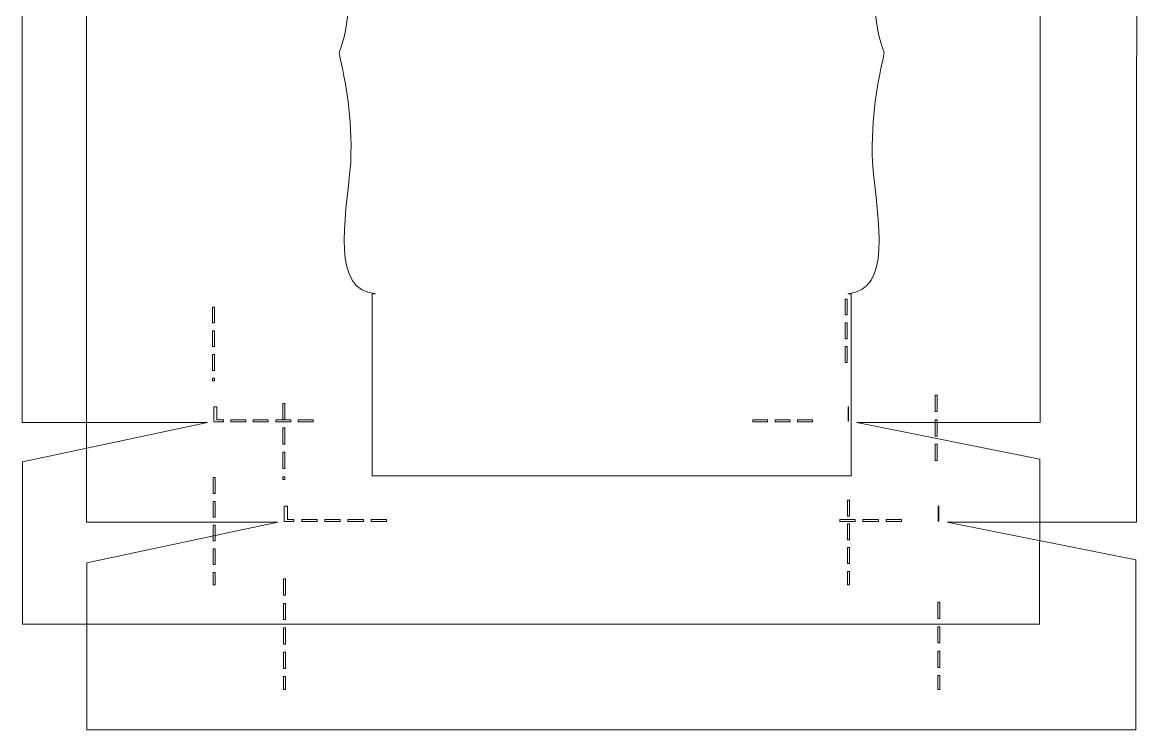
# Model space of a CAD drawing. Header units: centimetres. Extents: x -11.4 to 11.4, y -13.5 to 13.5.
# Drawn here: x 0.08 to 9.73, y -13.29 to -7.16 of the extents above; entities that cross this region are included whole.
import ezdxf

# ---------------------------------------------------------------- set-up
doc = ezdxf.new("R2010")
doc.units = ezdxf.units.CM
doc.header["$MEASUREMENT"] = 0
doc.layers.add('Layer 1', color=7, linetype='Continuous')

msp = doc.modelspace()

# ---------------------------------------------------------------- linework, layer by layer
at = {"layer": 'Layer 1', "color": 54, "lineweight": 18}
for points, knots in [([(0.08164, -1.02599), (0.08164, -1.02599), (0.08164, -2.43111), (0.08164, -2.43111), (0.08164, -2.43111), (0.08164, -2.43111), (1.68982, -2.7741), (1.68982, -2.7741), (1.68982, -2.7741), (1.68982, -2.7741), (0.07911, -2.77517), (0.07911, -2.77517), (0.07911, -2.77517), (0.07911, -2.77517), (0.07911, -10.62426), (0.07911, -10.62426), (0.07911, -10.62426), (0.07911, -10.62426), (1.68476, -10.62426), (1.68476, -10.62426), (1.68476, -10.62426), (1.68476, -10.62426), (0.08164, -10.96618), (0.08164, -10.96618), (0.08164, -10.96618), (0.08164, -10.96618), (0.08164, -12.3713), (0.08164, -12.3713), (0.08164, -12.3713), (0.08164, -12.3713), (8.89397, -12.3713), (8.89397, -12.3713), (8.89397, -12.3713), (8.89397, -12.3713), (8.89498, -10.9421), (8.89498, -10.9421), (8.89498, -10.9421), (8.89498, -10.9421), (7.30958, -10.62426), (7.30958, -10.62426), (7.30958, -10.62426), (7.30958, -10.62426), (8.89903, -10.62426), (8.89903, -10.62426), (8.89903, -10.62426), (8.89903, -10.62426), (8.90207, -2.77409), (8.90207, -2.77409), (8.90207, -2.77409), (8.90207, -2.77409), (7.29896, -2.77516), (7.29896, -2.77516), (7.29896, -2.77516), (7.29896, -2.77516), (8.89499, -2.45572), (8.89499, -2.45572), (8.89499, -2.45572), (8.89499, -2.45572), (8.89398, -1.02598), (8.89398, -1.02598), (8.89398, -1.02598), (8.89398, -1.02598), (0.08165, -1.02598), (0.08165, -1.02598), (0.08165, -1.02598), (0.08165, -1.02598), (0.08164, -1.02599), (0.08164, -1.02599)], [0, 0, 0, 0, 0.0555556, 0.0555556, 0.0555556, 0.0555556, 0.1111111, 0.1111111, 0.1111111, 0.1111111, 0.1666667, 0.1666667, 0.1666667, 0.1666667, 0.2222222, 0.2222222, 0.2222222, 0.2222222, 0.2777778, 0.2777778, 0.2777778, 0.2777778, 0.3333333, 0.3333333, 0.3333333, 0.3333333, 0.3888889, 0.3888889, 0.3888889, 0.3888889, 0.4444444, 0.4444444, 0.4444444, 0.4444444, 0.5, 0.5, 0.5, 0.5, 0.5555556, 0.5555556, 0.5555556, 0.5555556, 0.6111111, 0.6111111, 0.6111111, 0.6111111, 0.6666667, 0.6666667, 0.6666667, 0.6666667, 0.7222222, 0.7222222, 0.7222222, 0.7222222, 0.7777778, 0.7777778, 0.7777778, 0.7777778, 0.8333333, 0.8333333, 0.8333333, 0.8333333, 0.8888889, 0.8888889, 0.8888889, 0.8888889, 1, 1, 1, 1]), ([(7.20936, -9.55624), (7.20936, -9.55624), (7.22556, -9.55624), (7.22556, -9.55624), (7.22556, -9.55624), (7.22556, -9.55624), (7.22556, -9.69322), (7.22556, -9.69322), (7.22556, -9.69322), (7.22556, -9.69322), (7.20936, -9.69322), (7.20936, -9.69322), (7.20936, -9.69322), (7.20936, -9.69322), (7.20936, -9.55624), (7.20936, -9.55624)], [0, 0, 0, 0, 0.2, 0.2, 0.2, 0.2, 0.4, 0.4, 0.4, 0.4, 0.6, 0.6, 0.6, 0.6, 1, 1, 1, 1]), ([(1.72779, -9.62526), (1.72779, -9.62526), (1.74398, -9.62526), (1.74398, -9.62526), (1.74398, -9.62526), (1.74398, -9.62526), (1.74398, -9.76224), (1.74398, -9.76224), (1.74398, -9.76224), (1.74398, -9.76224), (1.72779, -9.76224), (1.72779, -9.76224), (1.72779, -9.76224), (1.72779, -9.76224), (1.72779, -9.62526), (1.72779, -9.62526)], [0, 0, 0, 0, 0.2, 0.2, 0.2, 0.2, 0.4, 0.4, 0.4, 0.4, 0.6, 0.6, 0.6, 0.6, 1, 1, 1, 1]), ([(1.72779, -9.83073), (1.72779, -9.83073), (1.74398, -9.83073), (1.74398, -9.83073), (1.74398, -9.83073), (1.74398, -9.83073), (1.74398, -9.96771), (1.74398, -9.96771), (1.74398, -9.96771), (1.74398, -9.96771), (1.72779, -9.96771), (1.72779, -9.96771), (1.72779, -9.96771), (1.72779, -9.96771), (1.72779, -9.83073), (1.72779, -9.83073)], [0, 0, 0, 0, 0.2, 0.2, 0.2, 0.2, 0.4, 0.4, 0.4, 0.4, 0.6, 0.6, 0.6, 0.6, 1, 1, 1, 1]), ([(7.20936, -9.76171), (7.20936, -9.76171), (7.22556, -9.76171), (7.22556, -9.76171), (7.22556, -9.76171), (7.22556, -9.76171), (7.22556, -9.89869), (7.22556, -9.89869), (7.22556, -9.89869), (7.22556, -9.89869), (7.20936, -9.89869), (7.20936, -9.89869), (7.20936, -9.89869), (7.20936, -9.89869), (7.20936, -9.76171), (7.20936, -9.76171)], [0, 0, 0, 0, 0.2, 0.2, 0.2, 0.2, 0.4, 0.4, 0.4, 0.4, 0.6, 0.6, 0.6, 0.6, 1, 1, 1, 1]), ([(1.72779, -10.03621), (1.72779, -10.03621), (1.74398, -10.03621), (1.74398, -10.03621), (1.74398, -10.03621), (1.74398, -10.03621), (1.74398, -10.17319), (1.74398, -10.17319), (1.74398, -10.17319), (1.74398, -10.17319), (1.72779, -10.17319), (1.72779, -10.17319), (1.72779, -10.17319), (1.72779, -10.17319), (1.72779, -10.03621), (1.72779, -10.03621)], [0, 0, 0, 0, 0.2, 0.2, 0.2, 0.2, 0.4, 0.4, 0.4, 0.4, 0.6, 0.6, 0.6, 0.6, 1, 1, 1, 1]), ([(7.20936, -9.96718), (7.20936, -9.96718), (7.22556, -9.96718), (7.22556, -9.96718), (7.22556, -9.96718), (7.22556, -9.96718), (7.22556, -10.10416), (7.22556, -10.10416), (7.22556, -10.10416), (7.22556, -10.10416), (7.20936, -10.10416), (7.20936, -10.10416), (7.20936, -10.10416), (7.20936, -10.10416), (7.20936, -9.96718), (7.20936, -9.96718)], [0, 0, 0, 0, 0.2, 0.2, 0.2, 0.2, 0.4, 0.4, 0.4, 0.4, 0.6, 0.6, 0.6, 0.6, 1, 1, 1, 1]), ([(1.72779, -10.24168), (1.72779, -10.24168), (1.74398, -10.24168), (1.74398, -10.24168), (1.74398, -10.24168), (1.74398, -10.24168), (1.74398, -10.26522), (1.74398, -10.26522), (1.74398, -10.26522), (1.74398, -10.26522), (1.72779, -10.26522), (1.72779, -10.26522), (1.72779, -10.26522), (1.72779, -10.26522), (1.72779, -10.24168), (1.72779, -10.24168)], [0, 0, 0, 0, 0.2, 0.2, 0.2, 0.2, 0.4, 0.4, 0.4, 0.4, 0.6, 0.6, 0.6, 0.6, 1, 1, 1, 1]), ([(1.73942, -10.48942), (1.73942, -10.48942), (1.76575, -10.48942), (1.76575, -10.48942), (1.76575, -10.48942), (1.76575, -10.48942), (1.76575, -10.60233), (1.76575, -10.60233), (1.76575, -10.60233), (1.76575, -10.60233), (1.82143, -10.60233), (1.82143, -10.60233), (1.82143, -10.60233), (1.82143, -10.60233), (1.82143, -10.61945), (1.82143, -10.61945), (1.82143, -10.61945), (1.82143, -10.61945), (1.74246, -10.61945), (1.74246, -10.61945), (1.74246, -10.61945), (1.74246, -10.61945), (1.74246, -10.61677), (1.74246, -10.61677), (1.74246, -10.61677), (1.74246, -10.61677), (1.73942, -10.61677), (1.73942, -10.61677), (1.73942, -10.61677), (1.73942, -10.61677), (1.73942, -10.48942), (1.73942, -10.48942)], [0, 0, 0, 0, 0.1111111, 0.1111111, 0.1111111, 0.1111111, 0.2222222, 0.2222222, 0.2222222, 0.2222222, 0.3333333, 0.3333333, 0.3333333, 0.3333333, 0.4444444, 0.4444444, 0.4444444, 0.4444444, 0.5555556, 0.5555556, 0.5555556, 0.5555556, 0.6666667, 0.6666667, 0.6666667, 0.6666667, 0.7777778, 0.7777778, 0.7777778, 0.7777778, 1, 1, 1, 1]), ([(7.23366, -10.48942), (7.23366, -10.48942), (7.23872, -10.48942), (7.23872, -10.48942), (7.23872, -10.48942), (7.23872, -10.48942), (7.23872, -10.61463), (7.23872, -10.61463), (7.23872, -10.61463), (7.23872, -10.61463), (7.23366, -10.61463), (7.23366, -10.61463), (7.23366, -10.61463), (7.23366, -10.61463), (7.23366, -10.48942), (7.23366, -10.48942)], [0, 0, 0, 0, 0.2, 0.2, 0.2, 0.2, 0.4, 0.4, 0.4, 0.4, 0.6, 0.6, 0.6, 0.6, 1, 1, 1, 1]), ([(1.88623, -10.60232), (1.88623, -10.60232), (2.01581, -10.60232), (2.01581, -10.60232), (2.01581, -10.60232), (2.01581, -10.60232), (2.01581, -10.61944), (2.01581, -10.61944), (2.01581, -10.61944), (2.01581, -10.61944), (1.88623, -10.61944), (1.88623, -10.61944), (1.88623, -10.61944), (1.88623, -10.61944), (1.88623, -10.60232), (1.88623, -10.60232)], [0, 0, 0, 0, 0.2, 0.2, 0.2, 0.2, 0.4, 0.4, 0.4, 0.4, 0.6, 0.6, 0.6, 0.6, 1, 1, 1, 1]), ([(2.0806, -10.60232), (2.0806, -10.60232), (2.21019, -10.60232), (2.21019, -10.60232), (2.21019, -10.60232), (2.21019, -10.60232), (2.21019, -10.61944), (2.21019, -10.61944), (2.21019, -10.61944), (2.21019, -10.61944), (2.0806, -10.61944), (2.0806, -10.61944), (2.0806, -10.61944), (2.0806, -10.61944), (2.0806, -10.60232), (2.0806, -10.60232)], [0, 0, 0, 0, 0.2, 0.2, 0.2, 0.2, 0.4, 0.4, 0.4, 0.4, 0.6, 0.6, 0.6, 0.6, 1, 1, 1, 1]), ([(2.27498, -10.60232), (2.27498, -10.60232), (2.40457, -10.60232), (2.40457, -10.60232), (2.40457, -10.60232), (2.40457, -10.60232), (2.40457, -10.61944), (2.40457, -10.61944), (2.40457, -10.61944), (2.40457, -10.61944), (2.27498, -10.61944), (2.27498, -10.61944), (2.27498, -10.61944), (2.27498, -10.61944), (2.27498, -10.60232), (2.27498, -10.60232)], [0, 0, 0, 0, 0.2, 0.2, 0.2, 0.2, 0.4, 0.4, 0.4, 0.4, 0.6, 0.6, 0.6, 0.6, 1, 1, 1, 1]), ([(2.46936, -10.60232), (2.46936, -10.60232), (2.59894, -10.60232), (2.59894, -10.60232), (2.59894, -10.60232), (2.59894, -10.60232), (2.59894, -10.61944), (2.59894, -10.61944), (2.59894, -10.61944), (2.59894, -10.61944), (2.46936, -10.61944), (2.46936, -10.61944), (2.46936, -10.61944), (2.46936, -10.61944), (2.46936, -10.60232), (2.46936, -10.60232)], [0, 0, 0, 0, 0.2, 0.2, 0.2, 0.2, 0.4, 0.4, 0.4, 0.4, 0.6, 0.6, 0.6, 0.6, 1, 1, 1, 1]), ([(6.40755, -10.60232), (6.40755, -10.60232), (6.53714, -10.60232), (6.53714, -10.60232), (6.53714, -10.60232), (6.53714, -10.60232), (6.53714, -10.61944), (6.53714, -10.61944), (6.53714, -10.61944), (6.53714, -10.61944), (6.40755, -10.61944), (6.40755, -10.61944), (6.40755, -10.61944), (6.40755, -10.61944), (6.40755, -10.60232), (6.40755, -10.60232)], [0, 0, 0, 0, 0.2, 0.2, 0.2, 0.2, 0.4, 0.4, 0.4, 0.4, 0.6, 0.6, 0.6, 0.6, 1, 1, 1, 1]), ([(6.60193, -10.60232), (6.60193, -10.60232), (6.73152, -10.60232), (6.73152, -10.60232), (6.73152, -10.60232), (6.73152, -10.60232), (6.73152, -10.61944), (6.73152, -10.61944), (6.73152, -10.61944), (6.73152, -10.61944), (6.60193, -10.61944), (6.60193, -10.61944), (6.60193, -10.61944), (6.60193, -10.61944), (6.60193, -10.60232), (6.60193, -10.60232)], [0, 0, 0, 0, 0.2, 0.2, 0.2, 0.2, 0.4, 0.4, 0.4, 0.4, 0.6, 0.6, 0.6, 0.6, 1, 1, 1, 1]), ([(6.79631, -10.60232), (6.79631, -10.60232), (6.92589, -10.60232), (6.92589, -10.60232), (6.92589, -10.60232), (6.92589, -10.60232), (6.92589, -10.61944), (6.92589, -10.61944), (6.92589, -10.61944), (6.92589, -10.61944), (6.79631, -10.61944), (6.79631, -10.61944), (6.79631, -10.61944), (6.79631, -10.61944), (6.79631, -10.60232), (6.79631, -10.60232)], [0, 0, 0, 0, 0.2, 0.2, 0.2, 0.2, 0.4, 0.4, 0.4, 0.4, 0.6, 0.6, 0.6, 0.6, 1, 1, 1, 1]), ([(1.73436, -11.10262), (1.73436, -11.10262), (1.75056, -11.10262), (1.75056, -11.10262), (1.75056, -11.10262), (1.75056, -11.10262), (1.75056, -11.2396), (1.75056, -11.2396), (1.75056, -11.2396), (1.75056, -11.2396), (1.73436, -11.2396), (1.73436, -11.2396), (1.73436, -11.2396), (1.73436, -11.2396), (1.73436, -11.10262), (1.73436, -11.10262)], [0, 0, 0, 0, 0.2, 0.2, 0.2, 0.2, 0.4, 0.4, 0.4, 0.4, 0.6, 0.6, 0.6, 0.6, 1, 1, 1, 1]), ([(1.73436, -11.30809), (1.73436, -11.30809), (1.75056, -11.30809), (1.75056, -11.30809), (1.75056, -11.30809), (1.75056, -11.30809), (1.75056, -11.44507), (1.75056, -11.44507), (1.75056, -11.44507), (1.75056, -11.44507), (1.73436, -11.44507), (1.73436, -11.44507), (1.73436, -11.44507), (1.73436, -11.44507), (1.73436, -11.30809), (1.73436, -11.30809)], [0, 0, 0, 0, 0.2, 0.2, 0.2, 0.2, 0.4, 0.4, 0.4, 0.4, 0.6, 0.6, 0.6, 0.6, 1, 1, 1, 1]), ([(7.23011, -11.29846), (7.23011, -11.29846), (7.24631, -11.29846), (7.24631, -11.29846), (7.24631, -11.29846), (7.24631, -11.29846), (7.24631, -11.43544), (7.24631, -11.43544), (7.24631, -11.43544), (7.24631, -11.43544), (7.23011, -11.43544), (7.23011, -11.43544), (7.23011, -11.43544), (7.23011, -11.43544), (7.23011, -11.29846), (7.23011, -11.29846)], [0, 0, 0, 0, 0.2, 0.2, 0.2, 0.2, 0.4, 0.4, 0.4, 0.4, 0.6, 0.6, 0.6, 0.6, 1, 1, 1, 1]), ([(1.73436, -11.51356), (1.73436, -11.51356), (1.75056, -11.51356), (1.75056, -11.51356), (1.75056, -11.51356), (1.75056, -11.51356), (1.75056, -11.65054), (1.75056, -11.65054), (1.75056, -11.65054), (1.75056, -11.65054), (1.73436, -11.65054), (1.73436, -11.65054), (1.73436, -11.65054), (1.73436, -11.65054), (1.73436, -11.51356), (1.73436, -11.51356)], [0, 0, 0, 0, 0.2, 0.2, 0.2, 0.2, 0.4, 0.4, 0.4, 0.4, 0.6, 0.6, 0.6, 0.6, 1, 1, 1, 1]), ([(7.23011, -11.50393), (7.23011, -11.50393), (7.24631, -11.50393), (7.24631, -11.50393), (7.24631, -11.50393), (7.24631, -11.50393), (7.24631, -11.64091), (7.24631, -11.64091), (7.24631, -11.64091), (7.24631, -11.64091), (7.23011, -11.64091), (7.23011, -11.64091), (7.23011, -11.64091), (7.23011, -11.64091), (7.23011, -11.50393), (7.23011, -11.50393)], [0, 0, 0, 0, 0.2, 0.2, 0.2, 0.2, 0.4, 0.4, 0.4, 0.4, 0.6, 0.6, 0.6, 0.6, 1, 1, 1, 1]), ([(1.73436, -11.71903), (1.73436, -11.71903), (1.75056, -11.71903), (1.75056, -11.71903), (1.75056, -11.71903), (1.75056, -11.71903), (1.75056, -11.85601), (1.75056, -11.85601), (1.75056, -11.85601), (1.75056, -11.85601), (1.73436, -11.85601), (1.73436, -11.85601), (1.73436, -11.85601), (1.73436, -11.85601), (1.73436, -11.71903), (1.73436, -11.71903)], [0, 0, 0, 0, 0.2, 0.2, 0.2, 0.2, 0.4, 0.4, 0.4, 0.4, 0.6, 0.6, 0.6, 0.6, 1, 1, 1, 1]), ([(7.23011, -11.7094), (7.23011, -11.7094), (7.24631, -11.7094), (7.24631, -11.7094), (7.24631, -11.7094), (7.24631, -11.7094), (7.24631, -11.84638), (7.24631, -11.84638), (7.24631, -11.84638), (7.24631, -11.84638), (7.23011, -11.84638), (7.23011, -11.84638), (7.23011, -11.84638), (7.23011, -11.84638), (7.23011, -11.7094), (7.23011, -11.7094)], [0, 0, 0, 0, 0.2, 0.2, 0.2, 0.2, 0.4, 0.4, 0.4, 0.4, 0.6, 0.6, 0.6, 0.6, 1, 1, 1, 1]), ([(1.73436, -11.9245), (1.73436, -11.9245), (1.75056, -11.9245), (1.75056, -11.9245), (1.75056, -11.9245), (1.75056, -11.9245), (1.75056, -12.03205), (1.75056, -12.03205), (1.75056, -12.03205), (1.75056, -12.03205), (1.73436, -12.03205), (1.73436, -12.03205), (1.73436, -12.03205), (1.73436, -12.03205), (1.73436, -11.9245), (1.73436, -11.9245)], [0, 0, 0, 0, 0.2, 0.2, 0.2, 0.2, 0.4, 0.4, 0.4, 0.4, 0.6, 0.6, 0.6, 0.6, 1, 1, 1, 1]), ([(7.23011, -11.91487), (7.23011, -11.91487), (7.24631, -11.91487), (7.24631, -11.91487), (7.24631, -11.91487), (7.24631, -11.91487), (7.24631, -12.03205), (7.24631, -12.03205), (7.24631, -12.03205), (7.24631, -12.03205), (7.23011, -12.03205), (7.23011, -12.03205), (7.23011, -12.03205), (7.23011, -12.03205), (7.23011, -11.91487), (7.23011, -11.91487)], [0, 0, 0, 0, 0.2, 0.2, 0.2, 0.2, 0.4, 0.4, 0.4, 0.4, 0.6, 0.6, 0.6, 0.6, 1, 1, 1, 1])]:
    msp.add_open_spline(points, degree=3, knots=knots, dxfattribs=at)
at = {"layer": 'Layer 1', "color": 42, "lineweight": 15}
for points, knots in [([(0.63854, -1.60677), (0.63854, -1.60677), (0.63854, -3.05349), (0.63854, -3.05349), (0.63854, -3.05349), (0.63854, -3.05349), (2.29747, -3.40675), (2.29747, -3.40675), (2.29747, -3.40675), (2.29747, -3.40675), (0.636, -3.40802), (0.636, -3.40802), (0.636, -3.40802), (0.636, -3.40802), (0.636, -11.48853), (0.636, -11.48853), (0.636, -11.48853), (0.636, -11.48853), (2.29238, -11.48853), (2.29238, -11.48853), (2.29238, -11.48853), (2.29238, -11.48853), (0.63854, -11.84052), (0.63854, -11.84052), (0.63854, -11.84052), (0.63854, -11.84052), (0.63854, -13.28724), (0.63854, -13.28724), (0.63854, -13.28724), (0.63854, -13.28724), (9.72673, -13.28724), (9.72673, -13.28724), (9.72673, -13.28724), (9.72673, -13.28724), (9.728, -11.81574), (9.728, -11.81574), (9.728, -11.81574), (9.728, -11.81574), (8.09258, -11.48853), (8.09258, -11.48853), (8.09258, -11.48853), (8.09258, -11.48853), (9.73181, -11.48853), (9.73181, -11.48853), (9.73181, -11.48853), (9.73181, -11.48853), (9.73499, -3.40675), (9.73499, -3.40675), (9.73499, -3.40675), (9.73499, -3.40675), (8.08178, -3.40802), (8.08178, -3.40802), (8.08178, -3.40802), (8.08178, -3.40802), (9.728, -3.0789), (9.728, -3.0789), (9.728, -3.0789), (9.728, -3.0789), (9.72673, -1.60677), (9.72673, -1.60677), (9.72673, -1.60677), (9.72673, -1.60677), (0.63854, -1.60677), (0.63854, -1.60677)], [0, 0, 0, 0, 0.0588235, 0.0588235, 0.0588235, 0.0588235, 0.1176471, 0.1176471, 0.1176471, 0.1176471, 0.1764706, 0.1764706, 0.1764706, 0.1764706, 0.2352941, 0.2352941, 0.2352941, 0.2352941, 0.2941176, 0.2941176, 0.2941176, 0.2941176, 0.3529412, 0.3529412, 0.3529412, 0.3529412, 0.4117647, 0.4117647, 0.4117647, 0.4117647, 0.4705882, 0.4705882, 0.4705882, 0.4705882, 0.5294118, 0.5294118, 0.5294118, 0.5294118, 0.5882353, 0.5882353, 0.5882353, 0.5882353, 0.6470588, 0.6470588, 0.6470588, 0.6470588, 0.7058824, 0.7058824, 0.7058824, 0.7058824, 0.7647059, 0.7647059, 0.7647059, 0.7647059, 0.8235294, 0.8235294, 0.8235294, 0.8235294, 0.8823529, 0.8823529, 0.8823529, 0.8823529, 1, 1, 1, 1]), ([(5.18581, -4.00907), (5.2498, -4.13757), (5.3406, -4.17882), (5.43423, -4.21111), (5.43423, -4.21111), (5.73161, -4.26052), (6.02734, -4.3871), (6.1236, -4.88014), (6.1236, -4.88014), (6.68969, -4.71228), (7.23103, -4.82224), (7.23103, -5.46658), (7.23103, -5.46658), (7.49717, -5.42014), (7.52855, -5.78236), (7.48009, -6.31923), (7.48009, -6.31923), (7.43589, -6.8247), (7.45723, -7.20622), (7.54807, -7.41967), (7.54807, -7.41967), (7.48881, -7.68811), (7.43128, -7.96068), (7.44578, -8.37271), (7.44578, -8.37271), (7.49587, -8.90262), (7.61469, -9.47555), (7.23103, -9.50937), (7.23103, -9.50937), (7.23103, -9.50937), (7.26026, -9.50937), (7.26026, -9.50937), (7.26026, -9.50937), (7.26026, -9.50937), (7.26026, -11.0857), (7.26026, -11.0857), (7.26026, -11.0857), (7.26026, -11.0857), (3.11072, -11.0857), (3.11072, -11.0857), (3.11072, -11.0857), (3.11072, -11.0857), (3.11072, -9.50937), (3.11072, -9.50937), (3.11072, -9.50937), (3.11072, -9.50937), (3.13995, -9.50937), (3.13995, -9.50937), (3.13995, -9.50937), (2.75629, -9.47555), (2.8751, -8.90262), (2.9252, -8.37271), (2.9252, -8.37271), (2.93969, -7.96068), (2.8828, -7.68811), (2.82354, -7.41967), (2.82354, -7.41967), (2.91439, -7.20622), (2.93573, -6.82469), (2.89152, -6.31923), (2.89152, -6.31923), (2.84306, -5.78236), (2.87381, -5.42014), (3.13994, -5.46658), (3.13994, -5.46658), (3.13994, -4.82224), (3.68128, -4.71228), (4.24737, -4.88014), (4.24737, -4.88014), (4.34363, -4.3871), (4.63999, -4.26052), (4.93737, -4.21111), (4.93737, -4.21111), (5.03101, -4.17882), (5.1218, -4.13756), (5.18579, -4.00907), (5.18579, -4.00907), (5.18579, -4.00907), (5.18581, -4.00907), (5.18581, -4.00907)], [0, 0, 0, 0, 0.047619, 0.047619, 0.047619, 0.047619, 0.0952381, 0.0952381, 0.0952381, 0.0952381, 0.1428571, 0.1428571, 0.1428571, 0.1428571, 0.1904762, 0.1904762, 0.1904762, 0.1904762, 0.2380952, 0.2380952, 0.2380952, 0.2380952, 0.2857143, 0.2857143, 0.2857143, 0.2857143, 0.3333333, 0.3333333, 0.3333333, 0.3333333, 0.3809524, 0.3809524, 0.3809524, 0.3809524, 0.4285714, 0.4285714, 0.4285714, 0.4285714, 0.4761905, 0.4761905, 0.4761905, 0.4761905, 0.5238095, 0.5238095, 0.5238095, 0.5238095, 0.5714286, 0.5714286, 0.5714286, 0.5714286, 0.6190476, 0.6190476, 0.6190476, 0.6190476, 0.6666667, 0.6666667, 0.6666667, 0.6666667, 0.7142857, 0.7142857, 0.7142857, 0.7142857, 0.7619048, 0.7619048, 0.7619048, 0.7619048, 0.8095238, 0.8095238, 0.8095238, 0.8095238, 0.8571429, 0.8571429, 0.8571429, 0.8571429, 0.9047619, 0.9047619, 0.9047619, 0.9047619, 1, 1, 1, 1]), ([(7.98965, -10.38935), (7.98965, -10.38935), (8.00617, -10.38935), (8.00617, -10.38935), (8.00617, -10.38935), (8.00617, -10.38935), (8.00617, -10.5304), (8.00617, -10.5304), (8.00617, -10.5304), (8.00617, -10.5304), (7.98965, -10.5304), (7.98965, -10.5304), (7.98965, -10.5304), (7.98965, -10.5304), (7.98965, -10.38935), (7.98965, -10.38935)], [0, 0, 0, 0, 0.2, 0.2, 0.2, 0.2, 0.4, 0.4, 0.4, 0.4, 0.6, 0.6, 0.6, 0.6, 1, 1, 1, 1]), ([(2.33622, -10.46051), (2.33622, -10.46051), (2.35338, -10.46051), (2.35338, -10.46051), (2.35338, -10.46051), (2.35338, -10.46051), (2.35338, -10.60156), (2.35338, -10.60156), (2.35338, -10.60156), (2.35338, -10.60156), (2.33622, -10.60156), (2.33622, -10.60156), (2.33622, -10.60156), (2.33622, -10.60156), (2.33622, -10.46051), (2.33622, -10.46051)], [0, 0, 0, 0, 0.2, 0.2, 0.2, 0.2, 0.4, 0.4, 0.4, 0.4, 0.6, 0.6, 0.6, 0.6, 1, 1, 1, 1]), ([(7.98965, -10.60092), (7.98965, -10.60092), (8.00617, -10.60092), (8.00617, -10.60092), (8.00617, -10.60092), (8.00617, -10.60092), (8.00617, -10.74197), (8.00617, -10.74197), (8.00617, -10.74197), (8.00617, -10.74197), (7.98965, -10.74197), (7.98965, -10.74197), (7.98965, -10.74197), (7.98965, -10.74197), (7.98965, -10.60092), (7.98965, -10.60092)], [0, 0, 0, 0, 0.2, 0.2, 0.2, 0.2, 0.4, 0.4, 0.4, 0.4, 0.6, 0.6, 0.6, 0.6, 1, 1, 1, 1]), ([(2.33622, -10.67145), (2.33622, -10.67145), (2.35338, -10.67145), (2.35338, -10.67145), (2.35338, -10.67145), (2.35338, -10.67145), (2.35338, -10.8125), (2.35338, -10.8125), (2.35338, -10.8125), (2.35338, -10.8125), (2.33622, -10.8125), (2.33622, -10.8125), (2.33622, -10.8125), (2.33622, -10.8125), (2.33622, -10.67145), (2.33622, -10.67145)], [0, 0, 0, 0, 0.2, 0.2, 0.2, 0.2, 0.4, 0.4, 0.4, 0.4, 0.6, 0.6, 0.6, 0.6, 1, 1, 1, 1]), ([(7.98965, -10.8125), (7.98965, -10.8125), (8.00617, -10.8125), (8.00617, -10.8125), (8.00617, -10.8125), (8.00617, -10.8125), (8.00617, -10.95355), (8.00617, -10.95355), (8.00617, -10.95355), (8.00617, -10.95355), (7.98965, -10.95355), (7.98965, -10.95355), (7.98965, -10.95355), (7.98965, -10.95355), (7.98965, -10.8125), (7.98965, -10.8125)], [0, 0, 0, 0, 0.2, 0.2, 0.2, 0.2, 0.4, 0.4, 0.4, 0.4, 0.6, 0.6, 0.6, 0.6, 1, 1, 1, 1]), ([(2.33622, -10.88302), (2.33622, -10.88302), (2.35338, -10.88302), (2.35338, -10.88302), (2.35338, -10.88302), (2.35338, -10.88302), (2.35338, -11.02407), (2.35338, -11.02407), (2.35338, -11.02407), (2.35338, -11.02407), (2.33622, -11.02407), (2.33622, -11.02407), (2.33622, -11.02407), (2.33622, -11.02407), (2.33622, -10.88302), (2.33622, -10.88302)], [0, 0, 0, 0, 0.2, 0.2, 0.2, 0.2, 0.4, 0.4, 0.4, 0.4, 0.6, 0.6, 0.6, 0.6, 1, 1, 1, 1]), ([(2.33622, -11.0946), (2.33622, -11.0946), (2.35338, -11.0946), (2.35338, -11.0946), (2.35338, -11.0946), (2.35338, -11.0946), (2.35338, -11.11938), (2.35338, -11.11938), (2.35338, -11.11938), (2.35338, -11.11938), (2.33622, -11.11938), (2.33622, -11.11938), (2.33622, -11.11938), (2.33622, -11.11938), (2.33622, -11.0946), (2.33622, -11.0946)], [0, 0, 0, 0, 0.2, 0.2, 0.2, 0.2, 0.4, 0.4, 0.4, 0.4, 0.6, 0.6, 0.6, 0.6, 1, 1, 1, 1]), ([(2.34829, -11.35001), (2.34829, -11.35001), (2.37561, -11.35001), (2.37561, -11.35001), (2.37561, -11.35001), (2.37561, -11.35001), (2.37561, -11.46628), (2.37561, -11.46628), (2.37561, -11.46628), (2.37561, -11.46628), (2.43279, -11.46628), (2.43279, -11.46628), (2.43279, -11.46628), (2.43279, -11.46628), (2.43279, -11.48343), (2.43279, -11.48343), (2.43279, -11.48343), (2.43279, -11.48343), (2.35146, -11.48343), (2.35146, -11.48343), (2.35146, -11.48343), (2.35146, -11.48343), (2.35146, -11.48089), (2.35146, -11.48089), (2.35146, -11.48089), (2.35146, -11.48089), (2.34828, -11.48089), (2.34828, -11.48089), (2.34828, -11.48089), (2.34828, -11.48089), (2.34828, -11.35001), (2.34828, -11.35001), (2.34828, -11.35001), (2.34828, -11.35001), (2.34829, -11.35001), (2.34829, -11.35001)], [0, 0, 0, 0, 0.1, 0.1, 0.1, 0.1, 0.2, 0.2, 0.2, 0.2, 0.3, 0.3, 0.3, 0.3, 0.4, 0.4, 0.4, 0.4, 0.5, 0.5, 0.5, 0.5, 0.6, 0.6, 0.6, 0.6, 0.7, 0.7, 0.7, 0.7, 0.8, 0.8, 0.8, 0.8, 1, 1, 1, 1]), ([(8.01443, -11.35001), (8.01443, -11.35001), (8.01951, -11.35001), (8.01951, -11.35001), (8.01951, -11.35001), (8.01951, -11.35001), (8.01951, -11.47899), (8.01951, -11.47899), (8.01951, -11.47899), (8.01951, -11.47899), (8.01443, -11.47899), (8.01443, -11.47899), (8.01443, -11.47899), (8.01443, -11.47899), (8.01443, -11.35001), (8.01443, -11.35001)], [0, 0, 0, 0, 0.2, 0.2, 0.2, 0.2, 0.4, 0.4, 0.4, 0.4, 0.6, 0.6, 0.6, 0.6, 1, 1, 1, 1]), ([(2.50014, -11.46629), (2.50014, -11.46629), (2.63356, -11.46629), (2.63356, -11.46629), (2.63356, -11.46629), (2.63356, -11.46629), (2.63356, -11.48344), (2.63356, -11.48344), (2.63356, -11.48344), (2.63356, -11.48344), (2.50014, -11.48344), (2.50014, -11.48344), (2.50014, -11.48344), (2.50014, -11.48344), (2.50014, -11.46629), (2.50014, -11.46629)], [0, 0, 0, 0, 0.2, 0.2, 0.2, 0.2, 0.4, 0.4, 0.4, 0.4, 0.6, 0.6, 0.6, 0.6, 1, 1, 1, 1]), ([(2.70028, -11.46629), (2.70028, -11.46629), (2.83371, -11.46629), (2.83371, -11.46629), (2.83371, -11.46629), (2.83371, -11.46629), (2.83371, -11.48344), (2.83371, -11.48344), (2.83371, -11.48344), (2.83371, -11.48344), (2.70028, -11.48344), (2.70028, -11.48344), (2.70028, -11.48344), (2.70028, -11.48344), (2.70028, -11.46629), (2.70028, -11.46629)], [0, 0, 0, 0, 0.2, 0.2, 0.2, 0.2, 0.4, 0.4, 0.4, 0.4, 0.6, 0.6, 0.6, 0.6, 1, 1, 1, 1]), ([(2.90106, -11.46629), (2.90106, -11.46629), (3.03449, -11.46629), (3.03449, -11.46629), (3.03449, -11.46629), (3.03449, -11.46629), (3.03449, -11.48344), (3.03449, -11.48344), (3.03449, -11.48344), (3.03449, -11.48344), (2.90106, -11.48344), (2.90106, -11.48344), (2.90106, -11.48344), (2.90106, -11.48344), (2.90106, -11.46629), (2.90106, -11.46629)], [0, 0, 0, 0, 0.2, 0.2, 0.2, 0.2, 0.4, 0.4, 0.4, 0.4, 0.6, 0.6, 0.6, 0.6, 1, 1, 1, 1]), ([(3.10119, -11.46629), (3.10119, -11.46629), (3.23462, -11.46629), (3.23462, -11.46629), (3.23462, -11.46629), (3.23462, -11.46629), (3.23462, -11.48344), (3.23462, -11.48344), (3.23462, -11.48344), (3.23462, -11.48344), (3.10119, -11.48344), (3.10119, -11.48344), (3.10119, -11.48344), (3.10119, -11.48344), (3.10119, -11.46629), (3.10119, -11.46629)], [0, 0, 0, 0, 0.2, 0.2, 0.2, 0.2, 0.4, 0.4, 0.4, 0.4, 0.6, 0.6, 0.6, 0.6, 1, 1, 1, 1]), ([(7.16241, -11.46629), (7.16241, -11.46629), (7.29647, -11.46629), (7.29647, -11.46629), (7.29647, -11.46629), (7.29647, -11.46629), (7.29647, -11.48344), (7.29647, -11.48344), (7.29647, -11.48344), (7.29647, -11.48344), (7.16241, -11.48344), (7.16241, -11.48344), (7.16241, -11.48344), (7.16241, -11.48344), (7.16241, -11.46629), (7.16241, -11.46629)], [0, 0, 0, 0, 0.2, 0.2, 0.2, 0.2, 0.4, 0.4, 0.4, 0.4, 0.6, 0.6, 0.6, 0.6, 1, 1, 1, 1]), ([(7.36319, -11.46629), (7.36319, -11.46629), (7.49662, -11.46629), (7.49662, -11.46629), (7.49662, -11.46629), (7.49662, -11.46629), (7.49662, -11.48344), (7.49662, -11.48344), (7.49662, -11.48344), (7.49662, -11.48344), (7.36319, -11.48344), (7.36319, -11.48344), (7.36319, -11.48344), (7.36319, -11.48344), (7.36319, -11.46629), (7.36319, -11.46629)], [0, 0, 0, 0, 0.2, 0.2, 0.2, 0.2, 0.4, 0.4, 0.4, 0.4, 0.6, 0.6, 0.6, 0.6, 1, 1, 1, 1]), ([(7.56333, -11.46629), (7.56333, -11.46629), (7.69739, -11.46629), (7.69739, -11.46629), (7.69739, -11.46629), (7.69739, -11.46629), (7.69739, -11.48344), (7.69739, -11.48344), (7.69739, -11.48344), (7.69739, -11.48344), (7.56333, -11.48344), (7.56333, -11.48344), (7.56333, -11.48344), (7.56333, -11.48344), (7.56333, -11.46629), (7.56333, -11.46629)], [0, 0, 0, 0, 0.2, 0.2, 0.2, 0.2, 0.4, 0.4, 0.4, 0.4, 0.6, 0.6, 0.6, 0.6, 1, 1, 1, 1]), ([(2.34321, -11.98093), (2.34321, -11.98093), (2.35973, -11.98093), (2.35973, -11.98093), (2.35973, -11.98093), (2.35973, -11.98093), (2.35973, -12.12198), (2.35973, -12.12198), (2.35973, -12.12198), (2.35973, -12.12198), (2.34321, -12.12198), (2.34321, -12.12198), (2.34321, -12.12198), (2.34321, -12.12198), (2.34321, -11.98093), (2.34321, -11.98093)], [0, 0, 0, 0, 0.2, 0.2, 0.2, 0.2, 0.4, 0.4, 0.4, 0.4, 0.6, 0.6, 0.6, 0.6, 1, 1, 1, 1]), ([(2.34321, -12.1925), (2.34321, -12.1925), (2.35973, -12.1925), (2.35973, -12.1925), (2.35973, -12.1925), (2.35973, -12.1925), (2.35973, -12.33355), (2.35973, -12.33355), (2.35973, -12.33355), (2.35973, -12.33355), (2.34321, -12.33355), (2.34321, -12.33355), (2.34321, -12.33355), (2.34321, -12.33355), (2.34321, -12.1925), (2.34321, -12.1925)], [0, 0, 0, 0, 0.2, 0.2, 0.2, 0.2, 0.4, 0.4, 0.4, 0.4, 0.6, 0.6, 0.6, 0.6, 1, 1, 1, 1]), ([(8.01062, -12.18297), (8.01062, -12.18297), (8.02778, -12.18297), (8.02778, -12.18297), (8.02778, -12.18297), (8.02778, -12.18297), (8.02778, -12.32402), (8.02778, -12.32402), (8.02778, -12.32402), (8.02778, -12.32402), (8.01062, -12.32402), (8.01062, -12.32402), (8.01062, -12.32402), (8.01062, -12.32402), (8.01062, -12.18297), (8.01062, -12.18297)], [0, 0, 0, 0, 0.2, 0.2, 0.2, 0.2, 0.4, 0.4, 0.4, 0.4, 0.6, 0.6, 0.6, 0.6, 1, 1, 1, 1]), ([(2.34321, -12.40408), (2.34321, -12.40408), (2.35973, -12.40408), (2.35973, -12.40408), (2.35973, -12.40408), (2.35973, -12.40408), (2.35973, -12.54513), (2.35973, -12.54513), (2.35973, -12.54513), (2.35973, -12.54513), (2.34321, -12.54513), (2.34321, -12.54513), (2.34321, -12.54513), (2.34321, -12.54513), (2.34321, -12.40408), (2.34321, -12.40408)], [0, 0, 0, 0, 0.2, 0.2, 0.2, 0.2, 0.4, 0.4, 0.4, 0.4, 0.6, 0.6, 0.6, 0.6, 1, 1, 1, 1]), ([(8.01062, -12.39455), (8.01062, -12.39455), (8.02778, -12.39455), (8.02778, -12.39455), (8.02778, -12.39455), (8.02778, -12.39455), (8.02778, -12.5356), (8.02778, -12.5356), (8.02778, -12.5356), (8.02778, -12.5356), (8.01062, -12.5356), (8.01062, -12.5356), (8.01062, -12.5356), (8.01062, -12.5356), (8.01062, -12.39455), (8.01062, -12.39455)], [0, 0, 0, 0, 0.2, 0.2, 0.2, 0.2, 0.4, 0.4, 0.4, 0.4, 0.6, 0.6, 0.6, 0.6, 1, 1, 1, 1]), ([(2.34321, -12.61565), (2.34321, -12.61565), (2.35973, -12.61565), (2.35973, -12.61565), (2.35973, -12.61565), (2.35973, -12.61565), (2.35973, -12.7567), (2.35973, -12.7567), (2.35973, -12.7567), (2.35973, -12.7567), (2.34321, -12.7567), (2.34321, -12.7567), (2.34321, -12.7567), (2.34321, -12.7567), (2.34321, -12.61565), (2.34321, -12.61565)], [0, 0, 0, 0, 0.2, 0.2, 0.2, 0.2, 0.4, 0.4, 0.4, 0.4, 0.6, 0.6, 0.6, 0.6, 1, 1, 1, 1]), ([(8.01062, -12.60612), (8.01062, -12.60612), (8.02778, -12.60612), (8.02778, -12.60612), (8.02778, -12.60612), (8.02778, -12.60612), (8.02778, -12.74717), (8.02778, -12.74717), (8.02778, -12.74717), (8.02778, -12.74717), (8.01062, -12.74717), (8.01062, -12.74717), (8.01062, -12.74717), (8.01062, -12.74717), (8.01062, -12.60612), (8.01062, -12.60612)], [0, 0, 0, 0, 0.2, 0.2, 0.2, 0.2, 0.4, 0.4, 0.4, 0.4, 0.6, 0.6, 0.6, 0.6, 1, 1, 1, 1]), ([(2.34321, -12.82723), (2.34321, -12.82723), (2.35973, -12.82723), (2.35973, -12.82723), (2.35973, -12.82723), (2.35973, -12.82723), (2.35973, -12.93779), (2.35973, -12.93779), (2.35973, -12.93779), (2.35973, -12.93779), (2.34321, -12.93779), (2.34321, -12.93779), (2.34321, -12.93779), (2.34321, -12.93779), (2.34321, -12.82723), (2.34321, -12.82723)], [0, 0, 0, 0, 0.2, 0.2, 0.2, 0.2, 0.4, 0.4, 0.4, 0.4, 0.6, 0.6, 0.6, 0.6, 1, 1, 1, 1]), ([(8.01062, -12.81769), (8.01062, -12.81769), (8.02778, -12.81769), (8.02778, -12.81769), (8.02778, -12.81769), (8.02778, -12.81769), (8.02778, -12.93778), (8.02778, -12.93778), (8.02778, -12.93778), (8.02778, -12.93778), (8.01062, -12.93778), (8.01062, -12.93778), (8.01062, -12.93778), (8.01062, -12.93778), (8.01062, -12.81769), (8.01062, -12.81769)], [0, 0, 0, 0, 0.2, 0.2, 0.2, 0.2, 0.4, 0.4, 0.4, 0.4, 0.6, 0.6, 0.6, 0.6, 1, 1, 1, 1])]:
    msp.add_open_spline(points, degree=3, knots=knots, dxfattribs=at)

doc.saveas('drawing.dxf')
